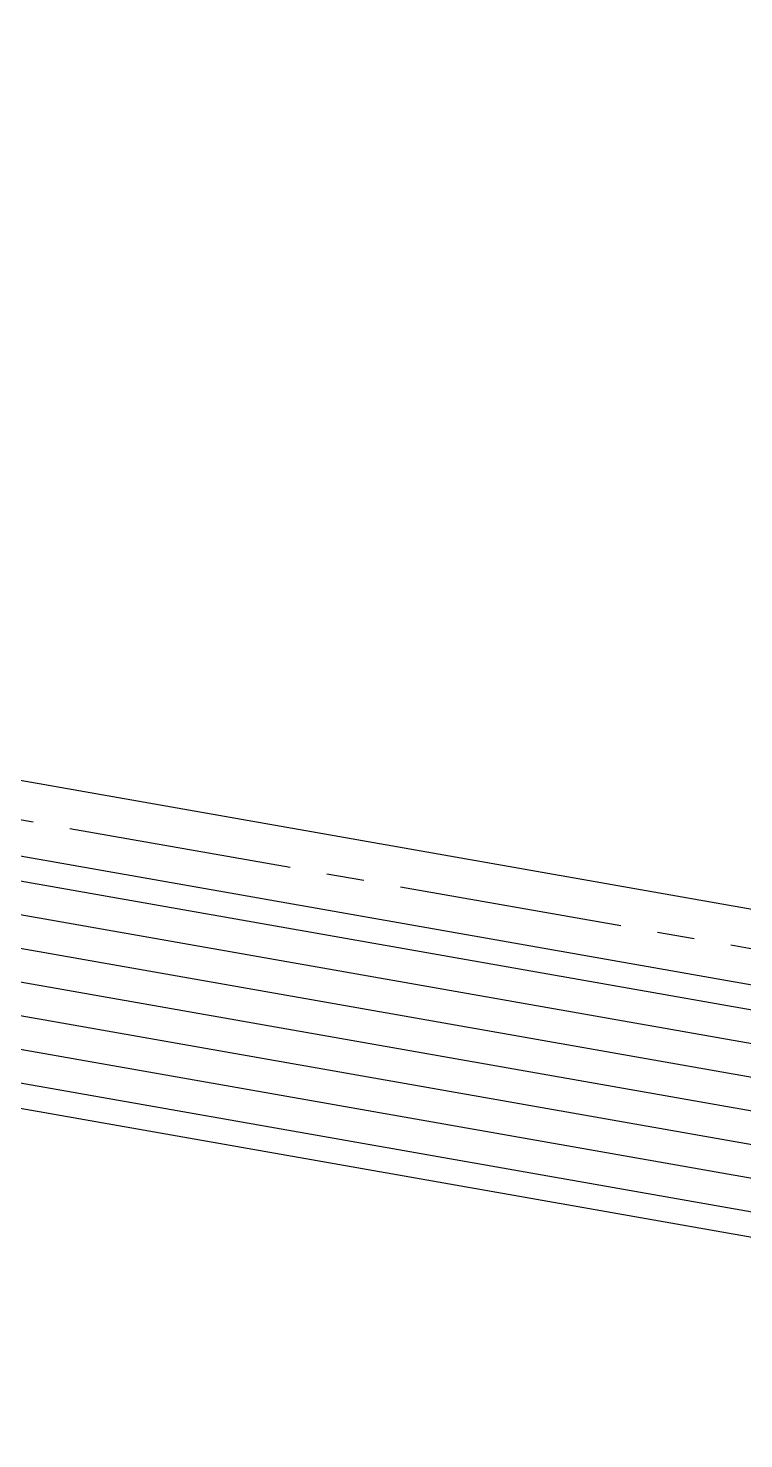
# Model space of a CAD drawing. Header units: inches. Extents: x 3.2 to 42.5, y 25.8 to 40.2.
# Drawn here: x 17.215 to 19.374, y 28.726 to 32.981 of the extents above; entities that cross this region are included whole.
import ezdxf

# ---------------------------------------------------------------- set-up
doc = ezdxf.new("R2010")
doc.units = ezdxf.units.IN
doc.header["$MEASUREMENT"] = 0
doc.linetypes.add('CENTER2', pattern=[1.125, 0.75, -0.125, 0.125, -0.125])
for name, color, linetype in [('BARRIER', 253, 'CENTER2'), ('TRIM', 6, 'Continuous'), ('WOOD', 3, 'Continuous')]:
    doc.layers.add(name, color=color, linetype=linetype)

msp = doc.modelspace()

# ---------------------------------------------------------------- linework, layer by layer
at = {"layer": 'BARRIER', "ltscale": 0.9}
msp.add_line((3.38143, 33.02857), (22.84852, 29.596), dxfattribs=at)
at = {"layer": 'TRIM'}
msp.add_line((11.25027, 31.76041), (22.08316, 29.85028), dxfattribs=at)
at = {"layer": 'WOOD', "color": 3, "linetype": 'Continuous'}
for p, q in [((3.36414, 32.9229), (22.84852, 29.48728)), ((3.2339, 32.1843), (22.84852, 28.72571))]:
    msp.add_line(p, q, dxfattribs=at)
at = {"layer": 'WOOD', "color": 9, "linetype": 'Continuous'}
for p, q in [((3.35112, 32.84904), (22.84852, 29.41112)), ((3.33375, 32.75056), (22.84852, 29.30958)), ((3.31639, 32.65208), (22.84852, 29.20804)), ((3.29902, 32.5536), (22.84852, 29.10649)), ((3.28166, 32.45512), (22.84852, 29.00495)), ((3.26429, 32.35664), (22.84852, 28.90341)), ((3.24693, 32.25816), (22.84852, 28.80187))]:
    msp.add_line(p, q, dxfattribs=at)

doc.saveas('drawing.dxf')
